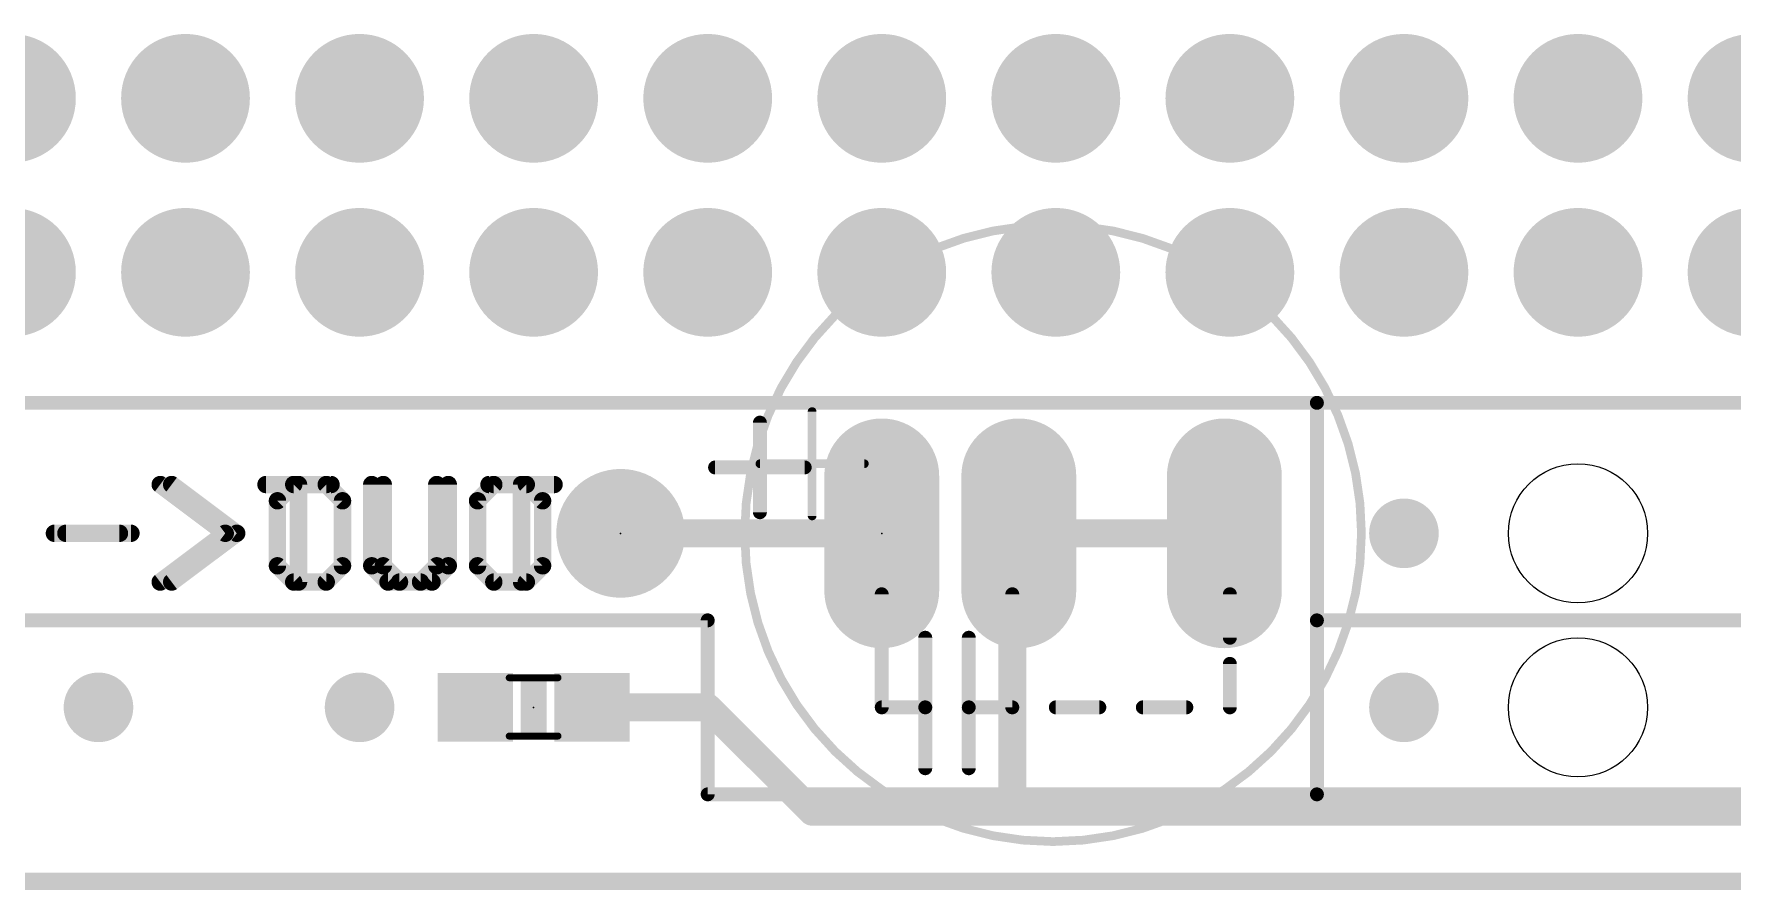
# Model space of a CAD drawing. Extents: x 0 to 108, y -11 to 121.
# Drawn here: x 21.92 to 46.7, y 20.19 to 32.69 of the extents above; entities that cross this region are included whole.
import ezdxf

# ---------------------------------------------------------------- set-up
doc = ezdxf.new("R2010")
doc.units = 0
for name, color, linetype in [('1', 12, 'CONTINUOUS'), ('17', 110, 'CONTINUOUS'), ('18', 110, 'CONTINUOUS'), ('20', 53, 'CONTINUOUS'), ('21', 41, 'CONTINUOUS'), ('22', 40, 'CONTINUOUS'), ('23', 53, 'CONTINUOUS'), ('51', 53, 'CONTINUOUS')]:
    doc.layers.add(name, color=color, linetype=linetype)

# ---------------------------------------------------------------- blocks, each defined once
blk = doc.blocks.new('LONGP100')
at = {"const_width": 1}
blk.add_lwpolyline([(-0.5, 0), (0.5, 0)], dxfattribs=at)
at = {"const_width": 0.5}
for points in [[(-0.5, 0.25, 1), (-0.5, -0.25)], [(0.5, -0.25, 1), (0.5, 0.25)]]:
    blk.add_lwpolyline(points, format="xyb", dxfattribs=at)
blk = doc.blocks.new('RECT')
blk.add_solid([(-0.5, -0.5), (0.5, -0.5), (-0.5, 0.5), (0.5, 0.5)])
blk = doc.blocks.new('ROUNDP')
at = {"const_width": 0.5}
blk.add_lwpolyline([(0, -0.25, 1), (0, 0.25, 1), (0, -0.25)], format="xyb", dxfattribs=at)
blk = doc.blocks.new('ROUNDV')
at = {"const_width": 0.5}
blk.add_lwpolyline([(0, -0.25, 1), (0, 0.25, 1), (0, -0.25)], format="xyb", dxfattribs=at)

msp = doc.modelspace()

# ---------------------------------------------------------------- linework, layer by layer
at = {"layer": '1'}
for points, const_width in [([(30.48, 25.4), (34.29, 25.4)], 0.4064), ([(36.29, 25.4), (36.195, 25.305)], 0.4064), ([(39.29, 25.4), (36.29, 25.4)], 0.4064), ([(36.195, 25.305), (36.195, 21.336)], 0.4064), ([(30.06, 22.86), (31.75, 22.86)], 0.4064), ([(31.75, 22.86), (33.274, 21.336)], 0.4064), ([(36.195, 21.336), (33.274, 21.336)], 0.4064), ([(57.404, 21.336), (36.195, 21.336)], 0.4064), ([(0, 20.32), (50.8, 20.32)], 0.254)]:
    msp.add_lwpolyline(points, dxfattribs=dict(at, const_width=const_width))
at = {"layer": '1', "const_width": 0.2032}
for points in [[(30.48, 25.5016, 1), (30.48, 25.2984)], [(34.29, 25.2984, 1), (34.29, 25.5016)], [(36.29, 25.5016, 1), (36.29, 25.2984)], [(36.3618, 25.3282, 1), (36.2182, 25.4718)], [(39.29, 25.2984, 1), (39.29, 25.5016)], [(36.2966, 25.305, 1), (36.0934, 25.305)], [(36.1232, 25.3768, 1), (36.2668, 25.2332)], [(30.06, 22.9616, 1), (30.06, 22.7584)], [(31.8218, 22.9318, 1), (31.6782, 22.7882)], [(31.75, 22.7584, 1), (31.75, 22.9616)], [(33.274, 21.4376, 1), (33.274, 21.2344)], [(33.2022, 21.2642, 1), (33.3458, 21.4078)], [(36.195, 21.4376, 1), (36.195, 21.2344)], [(36.0934, 21.336, 1), (36.2966, 21.336)], [(36.195, 21.2344, 1), (36.195, 21.4376)]]:
    msp.add_lwpolyline(points, format="xyb", dxfattribs=at)
at = {"layer": '20', "const_width": 0.2032}
msp.add_lwpolyline([(1.7961, 20.32), (51.544, 20.32)], dxfattribs=at)
at = {"layer": '20'}
for centre in [(44.45, 25.4), (44.45, 22.86)]:
    msp.add_circle(centre, 1.016, dxfattribs=at)
at = {"layer": '21'}
for points, const_width in [([(40.64, 27.305), (7.62, 27.305)], 0.2032), ([(64.77, 27.305), (40.64, 27.305)], 0.2032), ([(40.64, 27.305), (40.64, 24.13)], 0.2032), ([(32.512, 27.016), (32.512, 25.708)], 0.2032), ([(33.166, 26.362), (31.858, 26.362)], 0.2032), ([(23.9283, 26.1124), (24.8774, 25.4006)], 0.254), ([(25.7092, 26.1124), (25.4719, 25.8751)], 0.254), ([(26.1837, 26.1124), (25.7092, 26.1124)], 0.254), ([(26.421, 25.8751), (26.1837, 26.1124)], 0.254), ([(27.0155, 26.1124), (27.0155, 24.9261)], 0.254), ([(27.9646, 24.9261), (27.9646, 26.1124)], 0.254), ([(28.5591, 26.1124), (29.5082, 26.1124)], 0.254), ([(29.0336, 24.6888), (29.0336, 26.1124)], 0.254), ([(25.4719, 25.8751), (25.4719, 24.9261)], 0.254), ([(26.421, 24.9261), (26.421, 25.8751)], 0.254), ([(22.3847, 25.4006), (23.3338, 25.4006)], 0.254), ([(24.8774, 25.4006), (23.9283, 24.6888)], 0.254), ([(25.4719, 24.9261), (25.7092, 24.6888)], 0.254), ([(26.1837, 24.6888), (26.421, 24.9261)], 0.254), ([(27.0155, 24.9261), (27.2528, 24.6888)], 0.254), ([(27.7273, 24.6888), (27.9646, 24.9261)], 0.254), ([(25.7092, 24.6888), (26.1837, 24.6888)], 0.254), ([(27.2528, 24.6888), (27.7273, 24.6888)], 0.254), ([(34.29, 24.511), (34.29, 22.86)], 0.2032), ([(36.195, 24.511), (36.195, 22.86)], 0.2032), ([(39.37, 24.511), (39.37, 23.876)], 0.2032), ([(17.145, 24.13), (31.75, 24.13)], 0.2032), ([(31.75, 24.13), (31.75, 21.59)], 0.2032), ([(40.64, 24.13), (40.64, 21.59)], 0.2032), ([(64.77, 24.13), (40.64, 24.13)], 0.2032), ([(34.925, 23.876), (34.925, 22.86)], 0.2032), ([(35.56, 23.876), (35.56, 22.86)], 0.2032), ([(39.37, 23.495), (39.37, 22.86)], 0.2032), ([(34.29, 22.86), (34.925, 22.86)], 0.2032), ([(34.925, 22.86), (34.925, 21.971)], 0.2032), ([(35.56, 22.86), (36.195, 22.86)], 0.2032), ([(35.56, 22.86), (35.56, 21.971)], 0.2032), ([(36.83, 22.86), (37.465, 22.86)], 0.2032), ([(38.1, 22.86), (38.735, 22.86)], 0.2032), ([(31.75, 21.59), (40.64, 21.59)], 0.2032), ([(40.64, 21.59), (64.77, 21.59)], 0.2032)]:
    msp.add_lwpolyline(points, dxfattribs=dict(at, const_width=const_width))
for points, const_width in [([(40.64, 27.3558, 1), (40.64, 27.2542)], 0.1016), ([(40.6908, 27.305, 1), (40.5892, 27.305)], 0.1016), ([(40.64, 27.2542, 1), (40.64, 27.3558)], 0.1016), ([(32.5628, 27.016, 1), (32.4612, 27.016)], 0.1016), ([(31.858, 26.4128, 1), (31.858, 26.3112)], 0.1016), ([(33.166, 26.3112, 1), (33.166, 26.4128)], 0.1016), ([(23.9664, 26.1632, 1), (23.8902, 26.0616)], 0.127), ([(25.7092, 26.1759, 1), (25.7092, 26.0489)], 0.127), ([(25.7541, 26.0675, 1), (25.6643, 26.1573)], 0.127), ([(26.2286, 26.1573, 1), (26.1388, 26.0675)], 0.127), ([(26.1837, 26.0489, 1), (26.1837, 26.1759)], 0.127), ([(27.079, 26.1124, 1), (26.952, 26.1124)], 0.127), ([(28.0281, 26.1124, 1), (27.9011, 26.1124)], 0.127), ([(28.5591, 26.1759, 1), (28.5591, 26.0489)], 0.127), ([(29.0971, 26.1124, 1), (28.9701, 26.1124)], 0.127), ([(29.5082, 26.0489, 1), (29.5082, 26.1759)], 0.127), ([(25.5354, 25.8751, 1), (25.4084, 25.8751)], 0.127), ([(25.427, 25.92, 1), (25.5168, 25.8302)], 0.127), ([(26.4845, 25.8751, 1), (26.3575, 25.8751)], 0.127), ([(26.3761, 25.8302, 1), (26.4659, 25.92)], 0.127), ([(22.3847, 25.4641, 1), (22.3847, 25.3371)], 0.127), ([(23.3338, 25.3371, 1), (23.3338, 25.4641)], 0.127), ([(24.9155, 25.3498, 1), (24.8393, 25.4514)], 0.127), ([(32.4612, 25.708, 1), (32.5628, 25.708)], 0.1016), ([(24.8393, 25.3498, 1), (24.9155, 25.4514)], 0.127), ([(25.5168, 24.971, 1), (25.427, 24.8812)], 0.127), ([(26.4659, 24.8812, 1), (26.3761, 24.971)], 0.127), ([(27.0604, 24.971, 1), (26.9706, 24.8812)], 0.127), ([(28.0095, 24.8812, 1), (27.9197, 24.971)], 0.127), ([(23.8902, 24.7396, 1), (23.9664, 24.638)], 0.127), ([(25.4084, 24.9261, 1), (25.5354, 24.9261)], 0.127), ([(25.7092, 24.7523, 1), (25.7092, 24.6253)], 0.127), ([(25.6643, 24.6439, 1), (25.7541, 24.7337)], 0.127), ([(26.1388, 24.7337, 1), (26.2286, 24.6439)], 0.127), ([(26.1837, 24.6253, 1), (26.1837, 24.7523)], 0.127), ([(26.3575, 24.9261, 1), (26.4845, 24.9261)], 0.127), ([(26.952, 24.9261, 1), (27.079, 24.9261)], 0.127), ([(27.2528, 24.7523, 1), (27.2528, 24.6253)], 0.127), ([(27.2079, 24.6439, 1), (27.2977, 24.7337)], 0.127), ([(27.6824, 24.7337, 1), (27.7722, 24.6439)], 0.127), ([(27.7273, 24.6253, 1), (27.7273, 24.7523)], 0.127), ([(27.9011, 24.9261, 1), (28.0281, 24.9261)], 0.127), ([(28.9701, 24.6888, 1), (29.0971, 24.6888)], 0.127), ([(34.3408, 24.511, 1), (34.2392, 24.511)], 0.1016), ([(36.2458, 24.511, 1), (36.1442, 24.511)], 0.1016), ([(39.4208, 24.511, 1), (39.3192, 24.511)], 0.1016), ([(31.8008, 24.13, 1), (31.6992, 24.13)], 0.1016), ([(31.75, 24.0792, 1), (31.75, 24.1808)], 0.1016), ([(40.6908, 24.13, 1), (40.5892, 24.13)], 0.1016), ([(40.64, 24.1808, 1), (40.64, 24.0792)], 0.1016), ([(40.5892, 24.13, 1), (40.6908, 24.13)], 0.1016), ([(34.9758, 23.876, 1), (34.8742, 23.876)], 0.1016), ([(35.6108, 23.876, 1), (35.5092, 23.876)], 0.1016), ([(39.3192, 23.876, 1), (39.4208, 23.876)], 0.1016), ([(39.4208, 23.495, 1), (39.3192, 23.495)], 0.1016), ([(34.29, 22.9108, 1), (34.29, 22.8092)], 0.1016), ([(34.2392, 22.86, 1), (34.3408, 22.86)], 0.1016), ([(34.9758, 22.86, 1), (34.8742, 22.86)], 0.1016), ([(34.8742, 22.86, 1), (34.9758, 22.86)], 0.1016), ([(34.925, 22.8092, 1), (34.925, 22.9108)], 0.1016), ([(35.56, 22.9108, 1), (35.56, 22.8092)], 0.1016), ([(35.6108, 22.86, 1), (35.5092, 22.86)], 0.1016), ([(35.5092, 22.86, 1), (35.6108, 22.86)], 0.1016), ([(36.1442, 22.86, 1), (36.2458, 22.86)], 0.1016), ([(36.195, 22.8092, 1), (36.195, 22.9108)], 0.1016), ([(36.83, 22.9108, 1), (36.83, 22.8092)], 0.1016), ([(37.465, 22.8092, 1), (37.465, 22.9108)], 0.1016), ([(38.1, 22.9108, 1), (38.1, 22.8092)], 0.1016), ([(38.735, 22.8092, 1), (38.735, 22.9108)], 0.1016), ([(39.3192, 22.86, 1), (39.4208, 22.86)], 0.1016), ([(34.8742, 21.971, 1), (34.9758, 21.971)], 0.1016), ([(35.5092, 21.971, 1), (35.6108, 21.971)], 0.1016), ([(31.75, 21.6408, 1), (31.75, 21.5392)], 0.1016), ([(31.6992, 21.59, 1), (31.8008, 21.59)], 0.1016), ([(40.64, 21.6408, 1), (40.64, 21.5392)], 0.1016), ([(40.5892, 21.59, 1), (40.6908, 21.59)], 0.1016), ([(40.64, 21.5392, 1), (40.64, 21.6408)], 0.1016)]:
    msp.add_lwpolyline(points, format="xyb", dxfattribs=dict(at, const_width=const_width))
at = {"layer": '22'}
for points, const_width in [([(7.62, 27.305), (40.64, 27.305)], 0.2032), ([(40.64, 27.305), (64.77, 27.305)], 0.2032), ([(40.64, 27.305), (40.64, 24.13)], 0.2032), ([(32.512, 27.016), (32.512, 25.708)], 0.2032), ([(31.858, 26.362), (33.166, 26.362)], 0.2032), ([(23.7608, 26.1124), (24.7099, 25.4006)], 0.254), ([(26.2535, 26.1124), (25.3044, 26.1124)], 0.254), ([(25.779, 24.6888), (25.779, 26.1124)], 0.254), ([(26.848, 24.9261), (26.848, 26.1124)], 0.254), ([(27.7971, 26.1124), (27.7971, 24.9261)], 0.254), ([(28.3916, 25.8751), (28.6289, 26.1124)], 0.254), ([(28.6289, 26.1124), (29.1034, 26.1124)], 0.254), ([(29.1034, 26.1124), (29.3407, 25.8751)], 0.254), ([(28.3916, 24.9261), (28.3916, 25.8751)], 0.254), ([(29.3407, 25.8751), (29.3407, 24.9261)], 0.254), ([(23.1663, 25.4006), (22.2172, 25.4006)], 0.254), ([(24.7099, 25.4006), (23.7608, 24.6888)], 0.254), ([(27.0853, 24.6888), (26.848, 24.9261)], 0.254), ([(27.7971, 24.9261), (27.5598, 24.6888)], 0.254), ([(28.6289, 24.6888), (28.3916, 24.9261)], 0.254), ([(29.3407, 24.9261), (29.1034, 24.6888)], 0.254), ([(27.5598, 24.6888), (27.0853, 24.6888)], 0.254), ([(29.1034, 24.6888), (28.6289, 24.6888)], 0.254), ([(34.29, 24.511), (34.29, 22.86)], 0.2032), ([(36.195, 24.511), (36.195, 22.86)], 0.2032), ([(39.37, 24.511), (39.37, 23.876)], 0.2032), ([(31.75, 24.13), (17.145, 24.13)], 0.2032), ([(31.75, 21.59), (31.75, 24.13)], 0.2032), ([(40.64, 24.13), (64.77, 24.13)], 0.2032), ([(40.64, 24.13), (40.64, 21.59)], 0.2032), ([(34.925, 23.876), (34.925, 22.86)], 0.2032), ([(35.56, 23.876), (35.56, 22.86)], 0.2032), ([(39.37, 23.495), (39.37, 22.86)], 0.2032), ([(34.29, 22.86), (34.925, 22.86)], 0.2032), ([(34.925, 22.86), (34.925, 21.971)], 0.2032), ([(35.56, 22.86), (36.195, 22.86)], 0.2032), ([(35.56, 22.86), (35.56, 21.971)], 0.2032), ([(36.83, 22.86), (37.465, 22.86)], 0.2032), ([(38.1, 22.86), (38.735, 22.86)], 0.2032), ([(40.64, 21.59), (31.75, 21.59)], 0.2032), ([(64.77, 21.59), (40.64, 21.59)], 0.2032)]:
    msp.add_lwpolyline(points, dxfattribs=dict(at, const_width=const_width))
for points, const_width in [([(40.64, 27.3558, 1), (40.64, 27.2542)], 0.1016), ([(40.6908, 27.305, 1), (40.5892, 27.305)], 0.1016), ([(40.64, 27.2542, 1), (40.64, 27.3558)], 0.1016), ([(32.5628, 27.016, 1), (32.4612, 27.016)], 0.1016), ([(31.858, 26.4128, 1), (31.858, 26.3112)], 0.1016), ([(33.166, 26.3112, 1), (33.166, 26.4128)], 0.1016), ([(23.7989, 26.1632, 1), (23.7227, 26.0616)], 0.127), ([(25.3044, 26.1759, 1), (25.3044, 26.0489)], 0.127), ([(25.8425, 26.1124, 1), (25.7155, 26.1124)], 0.127), ([(26.2535, 26.0489, 1), (26.2535, 26.1759)], 0.127), ([(26.9115, 26.1124, 1), (26.7845, 26.1124)], 0.127), ([(27.8606, 26.1124, 1), (27.7336, 26.1124)], 0.127), ([(28.6289, 26.1759, 1), (28.6289, 26.0489)], 0.127), ([(28.6738, 26.0675, 1), (28.584, 26.1573)], 0.127), ([(29.1483, 26.1573, 1), (29.0585, 26.0675)], 0.127), ([(29.1034, 26.0489, 1), (29.1034, 26.1759)], 0.127), ([(28.4551, 25.8751, 1), (28.3281, 25.8751)], 0.127), ([(28.3467, 25.92, 1), (28.4365, 25.8302)], 0.127), ([(29.4042, 25.8751, 1), (29.2772, 25.8751)], 0.127), ([(29.2958, 25.8302, 1), (29.3856, 25.92)], 0.127), ([(22.2172, 25.4641, 1), (22.2172, 25.3371)], 0.127), ([(23.1663, 25.3371, 1), (23.1663, 25.4641)], 0.127), ([(24.748, 25.3498, 1), (24.6718, 25.4514)], 0.127), ([(32.4612, 25.708, 1), (32.5628, 25.708)], 0.1016), ([(24.6718, 25.3498, 1), (24.748, 25.4514)], 0.127), ([(26.8929, 24.971, 1), (26.8031, 24.8812)], 0.127), ([(27.842, 24.8812, 1), (27.7522, 24.971)], 0.127), ([(28.4365, 24.971, 1), (28.3467, 24.8812)], 0.127), ([(29.3856, 24.8812, 1), (29.2958, 24.971)], 0.127), ([(23.7227, 24.7396, 1), (23.7989, 24.638)], 0.127), ([(26.7845, 24.9261, 1), (26.9115, 24.9261)], 0.127), ([(27.0853, 24.7523, 1), (27.0853, 24.6253)], 0.127), ([(27.0404, 24.6439, 1), (27.1302, 24.7337)], 0.127), ([(27.5149, 24.7337, 1), (27.6047, 24.6439)], 0.127), ([(27.5598, 24.6253, 1), (27.5598, 24.7523)], 0.127), ([(27.7336, 24.9261, 1), (27.8606, 24.9261)], 0.127), ([(28.3281, 24.9261, 1), (28.4551, 24.9261)], 0.127), ([(28.6289, 24.7523, 1), (28.6289, 24.6253)], 0.127), ([(28.584, 24.6439, 1), (28.6738, 24.7337)], 0.127), ([(29.0585, 24.7337, 1), (29.1483, 24.6439)], 0.127), ([(29.1034, 24.6253, 1), (29.1034, 24.7523)], 0.127), ([(29.2772, 24.9261, 1), (29.4042, 24.9261)], 0.127), ([(25.7155, 24.6888, 1), (25.8425, 24.6888)], 0.127), ([(34.3408, 24.511, 1), (34.2392, 24.511)], 0.1016), ([(36.2458, 24.511, 1), (36.1442, 24.511)], 0.1016), ([(39.4208, 24.511, 1), (39.3192, 24.511)], 0.1016), ([(31.8008, 24.13, 1), (31.6992, 24.13)], 0.1016), ([(31.75, 24.0792, 1), (31.75, 24.1808)], 0.1016), ([(40.64, 24.1808, 1), (40.64, 24.0792)], 0.1016), ([(40.6908, 24.13, 1), (40.5892, 24.13)], 0.1016), ([(40.5892, 24.13, 1), (40.6908, 24.13)], 0.1016), ([(34.9758, 23.876, 1), (34.8742, 23.876)], 0.1016), ([(35.6108, 23.876, 1), (35.5092, 23.876)], 0.1016), ([(39.3192, 23.876, 1), (39.4208, 23.876)], 0.1016), ([(39.4208, 23.495, 1), (39.3192, 23.495)], 0.1016), ([(34.29, 22.9108, 1), (34.29, 22.8092)], 0.1016), ([(34.2392, 22.86, 1), (34.3408, 22.86)], 0.1016), ([(34.9758, 22.86, 1), (34.8742, 22.86)], 0.1016), ([(34.8742, 22.86, 1), (34.9758, 22.86)], 0.1016), ([(34.925, 22.8092, 1), (34.925, 22.9108)], 0.1016), ([(35.56, 22.9108, 1), (35.56, 22.8092)], 0.1016), ([(35.6108, 22.86, 1), (35.5092, 22.86)], 0.1016), ([(35.5092, 22.86, 1), (35.6108, 22.86)], 0.1016), ([(36.1442, 22.86, 1), (36.2458, 22.86)], 0.1016), ([(36.195, 22.8092, 1), (36.195, 22.9108)], 0.1016), ([(36.83, 22.9108, 1), (36.83, 22.8092)], 0.1016), ([(37.465, 22.8092, 1), (37.465, 22.9108)], 0.1016), ([(38.1, 22.9108, 1), (38.1, 22.8092)], 0.1016), ([(38.735, 22.8092, 1), (38.735, 22.9108)], 0.1016), ([(39.3192, 22.86, 1), (39.4208, 22.86)], 0.1016), ([(34.8742, 21.971, 1), (34.9758, 21.971)], 0.1016), ([(35.5092, 21.971, 1), (35.6108, 21.971)], 0.1016), ([(31.75, 21.6408, 1), (31.75, 21.5392)], 0.1016), ([(31.6992, 21.59, 1), (31.8008, 21.59)], 0.1016), ([(40.64, 21.6408, 1), (40.64, 21.5392)], 0.1016), ([(40.5892, 21.59, 1), (40.6908, 21.59)], 0.1016), ([(40.64, 21.5392, 1), (40.64, 21.6408)], 0.1016)]:
    msp.add_lwpolyline(points, format="xyb", dxfattribs=dict(at, const_width=const_width))
at = {"layer": '23'}
for p in [(30.48, 25.4), (34.29, 25.4), (29.21, 22.86)]:
    msp.add_point(p, dxfattribs=at)
at = {"layer": '51'}
for points, const_width in [([(36.79, 20.9, 1), (36.79, 29.9, 1), (36.79, 20.9)], 0.127), ([(33.3058, 27.178, 1), (33.2422, 27.178)], 0.0635), ([(32.512, 26.4477, 1), (32.512, 26.3843)], 0.0635), ([(34.036, 26.3843, 1), (34.036, 26.4477)], 0.0635), ([(33.2422, 25.654, 1), (33.3058, 25.654)], 0.0635), ([(28.854, 23.3174, 1), (28.854, 23.2666)], 0.0508), ([(29.566, 23.2666, 1), (29.566, 23.3174)], 0.0508), ([(28.854, 22.4664, 1), (28.854, 22.4156)], 0.0508), ([(29.566, 22.4156, 1), (29.566, 22.4664)], 0.0508)]:
    msp.add_lwpolyline(points, format="xyb", dxfattribs=dict(at, const_width=const_width))
for points, const_width in [([(33.274, 27.178), (33.274, 25.654)], 0.127), ([(32.512, 26.416), (34.036, 26.416)], 0.127), ([(28.854, 23.292), (29.566, 23.292)], 0.1016), ([(28.854, 22.441), (29.566, 22.441)], 0.1016)]:
    msp.add_lwpolyline(points, dxfattribs=dict(at, const_width=const_width))

# ---------------------------------------------------------------- block references
at = {"layer": '1', "xscale": 1.1}
for p in [(28.36, 22.86), (30.06, 22.86)]:
    msp.add_blockref('RECT', p, dxfattribs=at)
at = {"layer": '17'}
for name, p, xscale, yscale, rotation in [('ROUNDP', (21.59, 31.75), 1.8796, 1.8796, 90), ('ROUNDP', (24.13, 31.75), 1.8796, 1.8796, 90), ('ROUNDP', (26.67, 31.75), 1.8796, 1.8796, 90), ('ROUNDP', (29.21, 31.75), 1.8796, 1.8796, 90), ('ROUNDP', (31.75, 31.75), 1.8796, 1.8796, 90), ('ROUNDP', (34.29, 31.75), 1.8796, 1.8796, 90), ('ROUNDP', (36.83, 31.75), 1.8796, 1.8796, 90), ('ROUNDP', (39.37, 31.75), 1.8796, 1.8796, 90), ('ROUNDP', (41.91, 31.75), 1.8796, 1.8796, 90), ('ROUNDP', (44.45, 31.75), 1.8796, 1.8796, 90), ('ROUNDP', (46.99, 31.75), 1.8796, 1.8796, 90), ('ROUNDP', (21.59, 29.21), 1.8796, 1.8796, 90), ('ROUNDP', (24.13, 29.21), 1.8796, 1.8796, 90), ('ROUNDP', (26.67, 29.21), 1.8796, 1.8796, 90), ('ROUNDP', (29.21, 29.21), 1.8796, 1.8796, 90), ('ROUNDP', (31.75, 29.21), 1.8796, 1.8796, 90), ('ROUNDP', (34.29, 29.21), 1.8796, 1.8796, 90), ('ROUNDP', (36.83, 29.21), 1.8796, 1.8796, 90), ('ROUNDP', (39.37, 29.21), 1.8796, 1.8796, 90), ('ROUNDP', (41.91, 29.21), 1.8796, 1.8796, 90), ('ROUNDP', (44.45, 29.21), 1.8796, 1.8796, 90), ('ROUNDP', (46.99, 29.21), 1.8796, 1.8796, 90), ('LONGP100', (34.29, 25.4), 1.6764, 1.6764, 90), ('LONGP100', (36.29, 25.4), 1.6764, 1.6764, 90), ('LONGP100', (39.29, 25.4), 1.6764, 1.6764, 90), ('ROUNDP', (30.48, 25.4), 1.8796, 1.8796, 270)]:
    msp.add_blockref(name, p, dxfattribs=dict(at, xscale=xscale, yscale=yscale, rotation=rotation))
at = {"layer": '18', "xscale": 1.016, "yscale": 1.016}
for p in [(41.91, 25.4), (41.91, 25.4), (22.86, 22.86), (22.86, 22.86), (26.67, 22.86), (26.67, 22.86), (41.91, 22.86), (41.91, 22.86)]:
    msp.add_blockref('ROUNDV', p, dxfattribs=at)
at = {"layer": '21', "xscale": 0.381, "yscale": 0.762}
msp.add_blockref('RECT', (29.21, 22.86), dxfattribs=at)
at = {"layer": '51'}
for p, xscale, yscale in [((24.13, 31.75), 0.508, 0.508), ((26.67, 31.75), 0.508, 0.508), ((29.21, 31.75), 0.508, 0.508), ((31.75, 31.75), 0.508, 0.508), ((34.29, 31.75), 0.508, 0.508), ((36.83, 31.75), 0.508, 0.508), ((39.37, 31.75), 0.508, 0.508), ((41.91, 31.75), 0.508, 0.508), ((44.45, 31.75), 0.508, 0.508), ((24.13, 29.21), 0.508, 0.508), ((26.67, 29.21), 0.508, 0.508), ((29.21, 29.21), 0.508, 0.508), ((31.75, 29.21), 0.508, 0.508), ((34.29, 29.21), 0.508, 0.508), ((36.83, 29.21), 0.508, 0.508), ((39.37, 29.21), 0.508, 0.508), ((41.91, 29.21), 0.508, 0.508), ((44.45, 29.21), 0.508, 0.508), ((28.6219, 22.8651), 0.5001, 0.95), ((29.7903, 22.8651), 0.5001, 0.95)]:
    msp.add_blockref('RECT', p, dxfattribs=dict(at, xscale=xscale, yscale=yscale))
at = {"layer": '51', "xscale": 0.508, "yscale": 0.508, "rotation": 180}
msp.add_blockref('RECT', (30.48, 25.4), dxfattribs=at)

doc.saveas('drawing.dxf')
